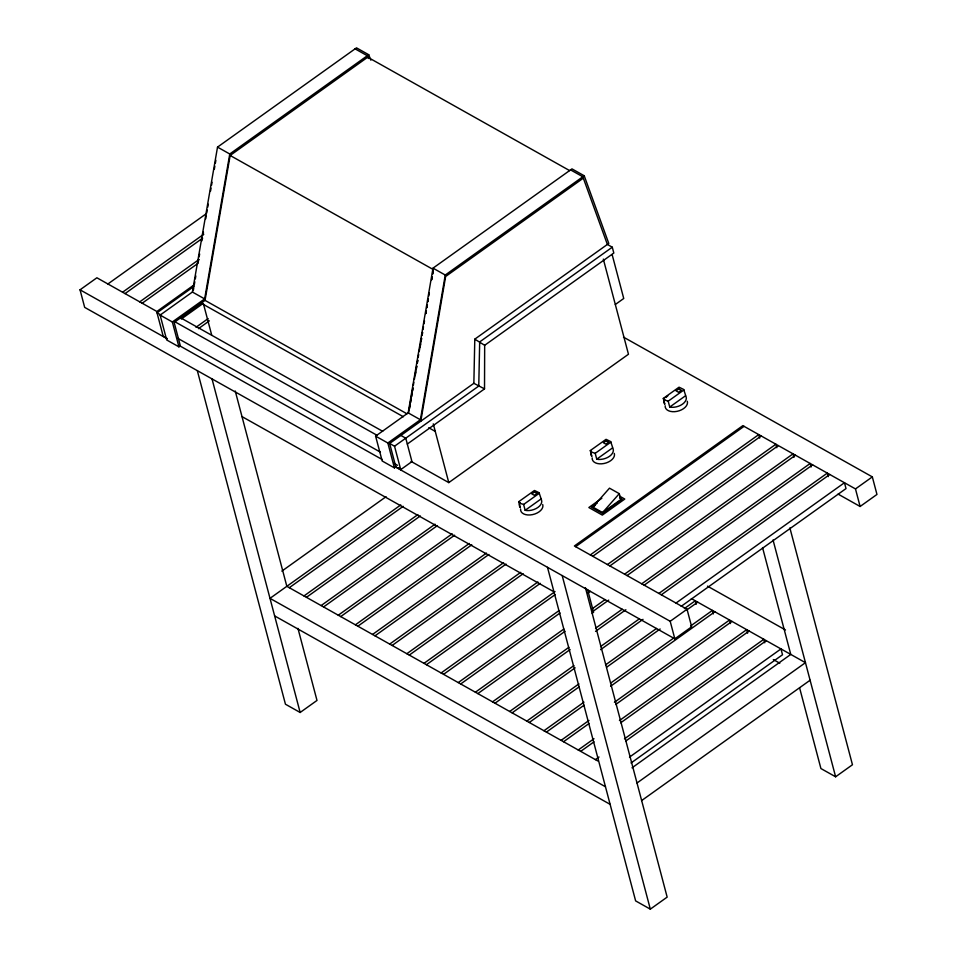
<?xml version="1.0" encoding="UTF-8"?>
<svg xmlns="http://www.w3.org/2000/svg" width="957" height="957" viewBox="0 0 957 957"><rect width="100%" height="100%" fill="white"/><g stroke="black" fill="none" stroke-linecap="round" stroke-linejoin="round"><path stroke-width="1.44" d="M407.311 444.048L484.517 388.889L484.673 345.298L613.82 253.043L612.277 247.193L607.372 244.442L582.825 176.758L570.575 169.891M395.827 466.872L389.643 443.462L473.859 383.302L474.792 339.161L608.784 243.437L584.225 175.765L571.975 168.887L433.007 268.151L408.161 412.874L375.599 436.129L382.178 460.999L394.416 467.877L395.827 466.872L400.72 469.624L411.953 461.597L405.768 438.186L400.863 435.435M409.548 408.483L410.051 405.565M410.553 402.634L411.055 399.715M411.558 396.796L412.06 393.865M412.563 390.946L413.065 388.016M415.326 374.869L415.828 371.938M416.331 369.019L416.833 366.088M417.336 363.17L417.838 360.251M420.099 347.092L420.59 344.161M421.092 341.242L421.594 338.323L419.19 351.59M422.097 335.393L422.599 332.474M425.865 313.465L426.367 310.547L425.781 313.525M426.87 307.628L427.372 304.697L426.798 307.675M428.377 298.847L427.875 301.778L428.329 298.895M375.599 436.129L387.848 442.995L420.398 419.74L445.256 275.03L584.225 175.765M420.793 421.212L445.639 276.489L583.208 178.229M569.654 170.621L367.715 57.193L230.147 155.465L205.025 300.366L174.15 322.425L180.335 345.836L178.923 346.841L166.685 339.962L160.118 315.092L192.393 292.029L217.526 147.115L356.494 47.85L368.732 54.728L370.873 60.183M193.29 290.569L193.804 287.638M194.307 284.707L194.809 281.777M195.324 278.858L195.826 275.927M198.111 262.756L198.625 259.825M199.128 256.895L199.642 253.976M201.915 240.793L202.429 237.874M202.932 234.944L203.446 232.013M205.731 218.842L206.234 215.911M206.736 212.992L207.25 210.061M207.753 207.131L208.267 204.2M210.552 191.029L211.054 188.098M211.569 185.18L212.071 182.249M214.356 169.078L214.858 166.147M215.373 163.216L215.875 160.298M160.118 315.092L172.356 321.971L204.642 298.907L229.764 153.993L368.732 54.728M408.531 413.065L412.85 388.183M413.352 385.252L413.855 382.322M414.369 379.391L416.654 366.22M417.156 363.289L417.671 360.37M418.173 357.44L418.676 354.509M421.977 335.488L422.492 332.558M422.994 329.627L423.496 326.696M424.011 323.777L424.513 320.846M428.832 295.964L429.334 293.033M592.79 507.054L609.489 488.166L619.287 493.668L620.83 499.53L602.587 512.557L592.79 507.054L595.218 505.32M602.587 512.557L619.287 493.668M623.497 337.127L872.329 476.885L876.959 494.446L860.116 506.48L855.474 488.919L742.835 425.65L574.391 545.98L687.03 609.25L691.672 626.799L674.829 638.833L84.671 307.376L80.041 289.815L96.884 277.781L156.876 311.48L193.23 285.509M107.902 283.978L206.066 213.854M122.592 292.22L203.781 234.226M125.044 293.596L202.597 238.197M139.734 301.85L199.116 259.431M142.186 303.225L197.932 263.402M166.865 338.276L163.192 336.206L157.008 312.795L194.307 286.155M181.316 319.016L203.123 303.441M196.006 327.27L208.124 318.621M198.458 328.646L209.356 320.858M612.277 247.193L479.684 341.912L478.763 386.054L394.535 446.213L389.643 443.462M615.315 304.505L623.737 298.488L612.121 254.502M398.268 468.248L399.236 467.566M281.837 571.138L386.066 496.695M400.756 504.949L269.994 598.352L605.482 786.774M289.289 587.694L403.196 506.325M411.091 461.43L448.785 482.603L628.462 354.246L603.329 259.108M303.979 595.948L417.898 514.579M306.431 597.324L420.338 515.955M321.121 605.578L435.04 524.197M323.574 606.953L437.481 525.572M338.264 615.207L452.183 533.827M340.716 616.583L454.623 535.202M518.718 501.707L534.473 490.463L539.078 492.711L541.554 500.164A11.412 6.914 -14.8 0 1 526.972 510.583L525.166 510.308L523.611 504.459L520.62 503.478L518.718 501.707L520.261 507.557L519.615 506.456A11.412 6.914 -14.8 0 1 520.01 502.748M590.302 450.568L606.056 439.323L610.674 441.572L613.15 449.024A11.412 6.914 -14.8 0 1 598.556 459.444L596.749 459.169L595.206 453.319L592.204 452.338L590.302 450.568L591.857 456.417L591.211 455.317A11.412 6.914 -14.8 0 1 591.031 453.51M663.297 398.423L679.051 387.178L683.657 389.439L686.133 396.88A11.412 6.914 -14.8 0 1 671.551 407.299L669.744 407.036L668.201 401.174L665.199 400.193L663.297 398.423L664.852 404.285L664.206 403.172A11.412 6.914 -14.8 0 1 664.601 399.464M355.406 624.825L469.313 543.456M523.611 504.459L539.365 493.214M595.206 453.319L610.961 442.074M668.201 401.174L683.944 389.93M357.858 626.201L471.765 544.832M525.166 510.308L540.908 499.064M596.749 459.169L612.504 447.924M669.744 407.036L685.499 395.779M372.548 634.455L486.455 553.086M375 635.831L488.907 554.462M389.69 644.085L503.597 562.716M392.143 645.461L506.05 564.092M197.321 370.634L285.449 704.22L300.151 712.475L316.994 700.44L297.95 628.378M601.845 498.238L588.854 507.533L602.312 515.093L624.777 499.052L619.873 496.3M597.252 503.083L591.474 507.222L602.491 513.407L622.146 499.363L619.693 497.987M406.833 653.715L520.74 572.334M409.273 655.09L523.192 573.71M575.612 546.674L744.056 426.344M423.975 663.345L537.882 581.964M426.415 664.72L540.334 583.339M590.313 554.916L758.757 434.598L759.679 438.103M592.754 556.292L761.198 435.973M441.117 672.962L555.024 591.593M443.558 674.338L555.048 594.704M607.444 564.546L775.9 444.215L776.821 447.732M609.896 565.922L778.34 445.591M458.247 682.592L558.84 610.745M460.7 683.968L560.072 612.982M587.945 593.077L590.373 591.342M624.586 574.176L793.042 453.845L793.963 457.362M627.038 575.552L795.482 455.221M475.39 692.222L563.864 629.024M591.737 609.119L605.063 599.596M477.842 693.598L565.097 631.273M592.969 611.356L608.724 600.111M592.168 613.281L593.579 612.277L587.562 589.536M641.728 583.806L810.172 463.475L811.105 466.992M644.181 585.182L812.625 464.851M492.532 701.852L568.877 647.315M595.541 628.271L622.206 609.226M494.984 703.228L570.121 649.552M595.565 631.381L625.866 609.729M658.871 593.436L827.315 473.105L828.248 476.61M661.323 594.811L829.767 474.481M509.674 711.482L573.901 665.593M600.565 646.549L639.348 618.856M512.127 712.857L575.145 667.842M600.589 649.659L643.008 619.358M676.013 603.054L844.457 482.735L846.012 488.584L681.193 606.319M526.817 721.111L578.925 683.884M605.59 664.84L656.49 628.474M684.363 608.568L695.261 600.781L696.194 604.286M395.301 466.884L670.187 621.284L687.03 609.25M855.474 488.919L872.329 476.885M529.269 722.487L578.949 686.994M606.822 667.077L660.151 628.988M686.803 609.944L697.713 602.156M543.959 730.729L583.949 702.163M610.614 683.119L673.632 638.104M690.595 625.986L712.403 610.41L713.336 613.916M546.411 732.105L583.973 705.273M610.638 686.229L714.855 611.786M561.101 740.359L588.974 720.454M614.418 702.271L729.545 620.028L730.478 623.545M563.553 741.735L588.998 723.552M615.662 704.508L731.997 621.404M578.243 749.989L593.998 738.732M619.442 720.561L746.687 629.658L747.62 633.175M580.696 751.365L594.022 741.842M620.686 722.798L749.14 631.034M595.386 759.619L599.022 757.023M624.466 738.84L763.83 639.288L764.763 642.805M625.711 741.077L766.282 640.664M629.491 757.131L780.972 648.918L782.515 654.767L631.034 762.98M632.015 767.825L790.769 654.421L762.538 547.571M637.015 782.993L805.459 662.675L691.373 598.592M641.657 800.554L810.101 680.224M547.488 567.322L635.627 900.896L650.317 909.15L667.161 897.116L585.409 587.694M799.597 687.832L820.915 768.543L835.617 776.785L852.46 764.751L789.884 527.929M484.517 388.889L473.859 383.302M355.083 48.855L367.332 55.733L368.409 58.497M838.105 494.111L860.116 506.48M217.526 147.115L229.764 153.993M433.007 268.151L445.256 275.03M230.147 155.465L433.401 269.611M474.792 339.161L484.673 345.298M408.161 412.874L420.398 419.74M192.393 292.029L204.642 298.907M205.025 300.366L406.976 413.795M428.76 427.743L435.256 431.392M707.486 586.151L785.506 629.969M200.838 302.998L403.328 416.738M180.191 317.568L382.692 431.308M174.569 321.576L377.082 435.315M157.008 312.795L160.68 314.865M773.304 659.564L779.799 663.213M177.906 338.407L380.419 452.147M393.829 463.26L397.502 465.317M80.041 289.815L167.319 338.838M179.043 345.429L382.274 459.575M242.001 416.606L554.079 591.881M597.838 760.994L286.837 586.318L235.243 391.018M274.635 615.913L610.111 804.335M201.508 302.472L203.446 304.458M773.029 539.939L835.617 776.785M670.187 621.284L674.829 638.833M562.19 575.576L650.317 909.15M367.332 55.733L367.715 57.193M433.27 423.867L448.785 482.603M394.535 446.213L400.72 469.624M387.848 442.995L394.416 467.877M203.374 303.572L211.641 334.866M212.011 378.888L300.151 712.475M172.356 321.971L178.923 346.841M614.298 453.415A11.412 6.914 -14.8 0 1 604.034 463.499A11.412 6.914 -14.8 0 1 592.192 457.901M542.715 504.554A11.412 6.914 -14.8 0 1 532.451 514.639A11.412 6.914 -14.8 0 1 520.596 509.04M687.293 401.27A11.412 6.914 -14.8 0 1 677.03 411.354A11.412 6.914 -14.8 0 1 665.175 405.756M665.893 397.598A11.412 6.914 -14.8 0 1 667.819 395.899M432.145 276.92L431.643 279.851L432.133 276.932M433.15 271.082L432.648 274.001L433.15 271.082M534.64 491.898L531.829 493.908L534.281 495.283L537.092 493.274L534.64 491.898M606.236 440.746L603.436 442.756L605.877 444.132L608.688 442.122L606.236 440.746M678.872 388.865L676.061 390.875L678.513 392.25L681.324 390.241L678.872 388.865"/></g></svg>
